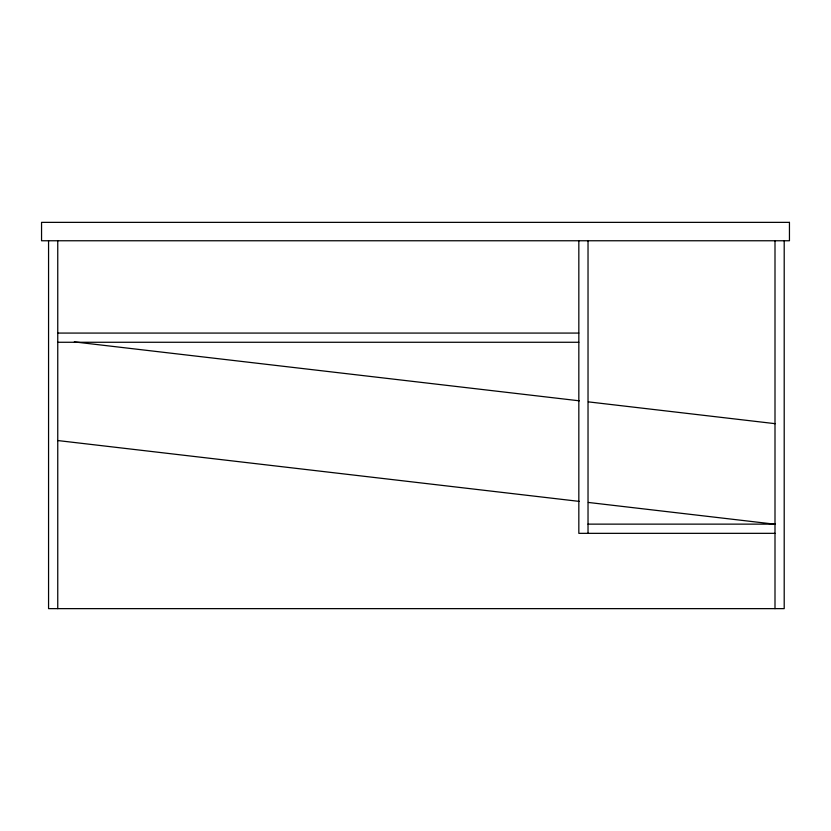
<?xml version="1.0" encoding="UTF-8"?>
<svg xmlns="http://www.w3.org/2000/svg" width="831" height="831" viewBox="0 0 831 831"><rect width="100%" height="100%" fill="white"/><g stroke="black" fill="none" stroke-linecap="round" stroke-linejoin="round"><path stroke-width="1.25" d="M57.755 333.075L578.833 333.075M57.755 342.268L578.833 342.268M588.026 524.132L775.001 524.132M775.001 533.336L578.833 533.346L578.833 240.813M74.323 341.905L579.352 400.822M588.369 401.872L775.178 423.675M57.578 440.523L579.352 501.405M588.369 502.454L775.178 524.247M784.204 240.813L784.204 608.635L48.562 608.635L48.562 240.813M775.001 240.813L775.001 608.635M588.026 240.813L588.026 533.346M57.755 240.813L57.755 608.635M789.45 222.365L41.55 222.365L41.55 240.761L789.45 240.761L789.45 222.365"/></g></svg>
